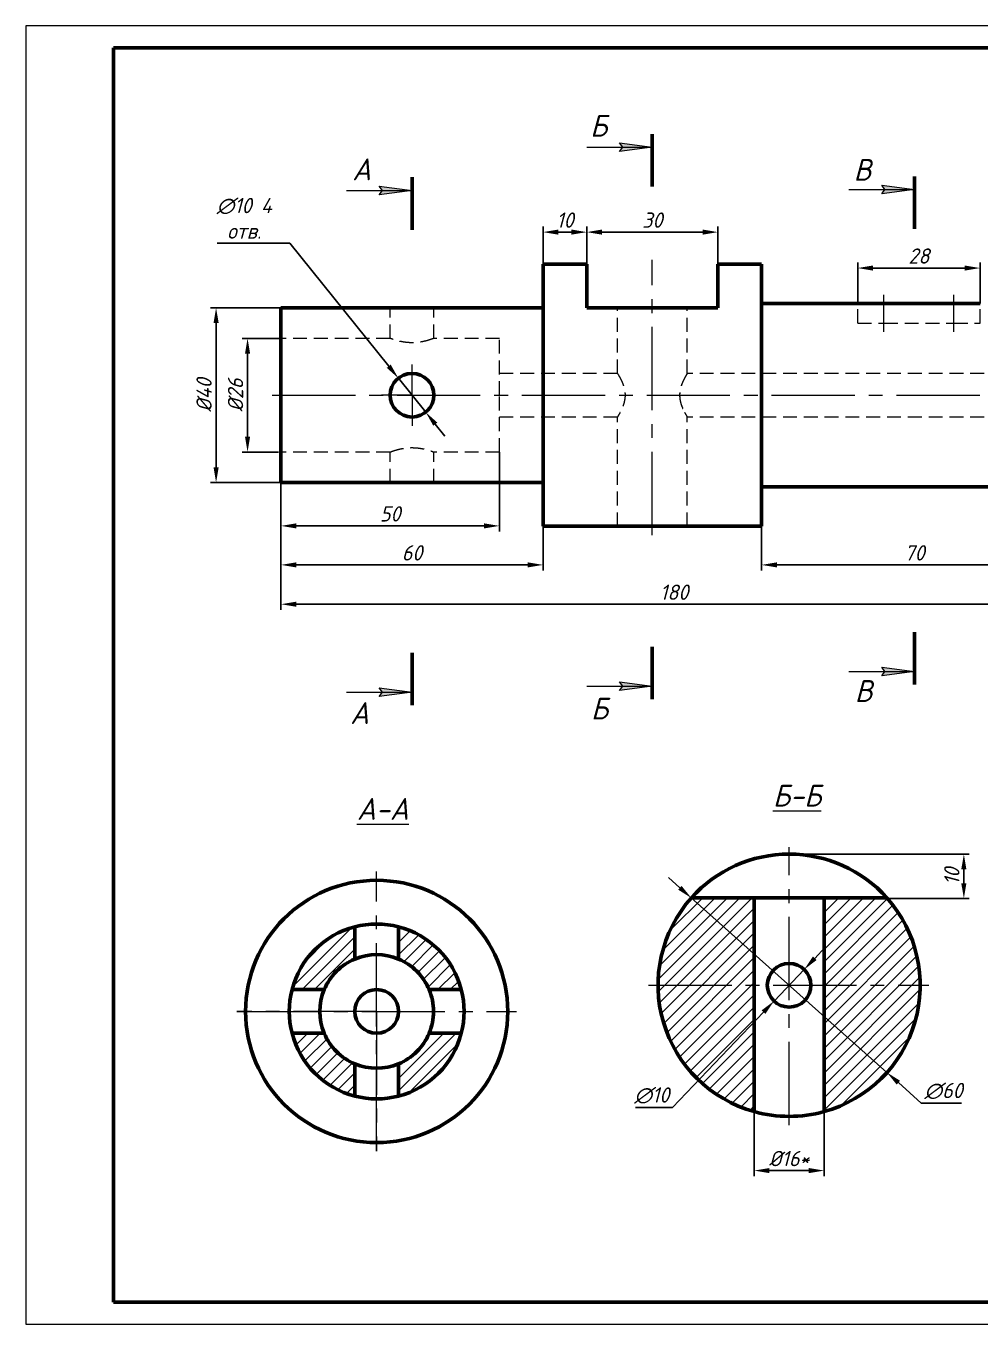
# Model space of a CAD drawing. Extents: x 0 to 1751, y 0 to 297.
# Drawn here: x 445 to 663.3, y 0 to 297 of the extents above; entities that cross this region are included whole.
import ezdxf

# ---------------------------------------------------------------- set-up
doc = ezdxf.new("R2010")
doc.units = 0
for name, pattern in [('CENTER2', [28.575, 19.05, -3.175, 3.175, -3.175]), ('CONTI', [0]), ('K5LT_THIN', [0]), ('невидимая2', [4.7625, 3.175, -1.5875])]:
    doc.linetypes.add(name, pattern=pattern)
doc.layers.get('DEFPOINTS').update_dxf_attribs({"linetype": 'CONTINUOUS'})
for name, color, linetype, lineweight in [('КОНТУР', 7, 'CONTINUOUS', 60), ('НЕВИДИМЫЙ', 116, 'невидимая2', 20), ('ОСИ', 14, 'CENTER2', 20), ('РАЗМЕРЫ', 164, 'CONTINUOUS', 20), ('Рамка', 250, 'CONTI', 20), ('Тонкие', 7, 'CONTINUOUS', 20)]:
    doc.layers.add(name, color=color, linetype=linetype, lineweight=lineweight)
doc.layers.add('Системный слой', color=7, linetype='CONTINUOUS')
doc.styles.add('RUSS', font='GOST_B.TTF', dxfattribs={"oblique": 15})
doc.styles.get("Standard").update_dxf_attribs({"font": 'GOST_B.TTF', "oblique": 15})
doc.dimstyles.new('1', dxfattribs={"dimtxt": 3.5, "dimasz": 3.5, "dimexe": 1.25, "dimexo": 0, "dimgap": 1, "dimtad": 1, "dimtoh": 1, "dimdec": 0, "dimdsep": 46, "dimlunit": 6, "dimtxsty": 'RUSS', "dimcen": 0, "dimadec": 0, "dimazin": 0, "dimtfac": 1, "dimtdec": 0, "dimtmove": 0, "dimatfit": 3, "dimfxl": 1, "dimtolj": 1, "dimtzin": 0, "dimarcsym": 0})

# ---------------------------------------------------------------- blocks, each defined once
blk = doc.blocks.new('*D99')
at = {"layer": 'DEFPOINTS', "color": 0, "transparency": 16777216}
for p in [(573.33, 249.83), (563.33, 242.52), (573.33, 242.52)]:
    blk.add_point(p, dxfattribs=at)
at = {"layer": 'РАЗМЕРЫ', "color": 0, "lineweight": -2, "transparency": 16777216}
for p, q in [((563.33, 242.52), (563.33, 251.08)), ((566.83, 249.83), (569.83, 249.83)), ((573.33, 242.52), (573.33, 251.08))]:
    blk.add_line(p, q, dxfattribs=at)
at = {"layer": 'РАЗМЕРЫ', "color": 0, "transparency": 16777216}
for points in [[(566.83, 250.42), (566.83, 249.25), (563.33, 249.83)], [(569.83, 250.42), (569.83, 249.25), (573.33, 249.83)]]:
    blk.add_solid(points, dxfattribs=at)
at = {"layer": 'РАЗМЕРЫ', "color": 0, "transparency": 16777216, "insert": (568.33, 252.58), "char_height": 3.5, "attachment_point": 5, "style": 'RUSS'}
blk.add_mtext('\\A1;10', dxfattribs=at)
blk = doc.blocks.new('*D100')
at = {"layer": 'DEFPOINTS', "color": 0, "transparency": 16777216}
for p in [(603.33, 249.83), (573.33, 242.52), (603.33, 242.52)]:
    blk.add_point(p, dxfattribs=at)
at = {"layer": 'РАЗМЕРЫ', "color": 0, "lineweight": -2, "transparency": 16777216}
for p, q in [((573.33, 242.52), (573.33, 251.08)), ((576.83, 249.83), (599.83, 249.83)), ((603.33, 242.52), (603.33, 251.08))]:
    blk.add_line(p, q, dxfattribs=at)
at = {"layer": 'РАЗМЕРЫ', "color": 0, "transparency": 16777216}
for points in [[(576.83, 250.42), (576.83, 249.25), (573.33, 249.83)], [(599.83, 250.42), (599.83, 249.25), (603.33, 249.83)]]:
    blk.add_solid(points, dxfattribs=at)
at = {"layer": 'РАЗМЕРЫ', "color": 0, "transparency": 16777216, "insert": (588.33, 252.58), "char_height": 3.5, "attachment_point": 5, "style": 'RUSS'}
blk.add_mtext('\\A1;30', dxfattribs=at)
blk = doc.blocks.new('*D101')
at = {"layer": 'DEFPOINTS', "color": 0, "transparency": 16777216}
for p in [(503.33, 199.52), (553.33, 199.52), (553.33, 182.62)]:
    blk.add_point(p, dxfattribs=at)
at = {"layer": 'РАЗМЕРЫ', "color": 0, "lineweight": -2, "transparency": 16777216}
for p, q in [((503.33, 199.52), (503.33, 181.37)), ((553.33, 199.52), (553.33, 181.37)), ((506.83, 182.62), (549.83, 182.62))]:
    blk.add_line(p, q, dxfattribs=at)
at = {"layer": 'РАЗМЕРЫ', "color": 0, "transparency": 16777216}
for points in [[(506.83, 183.2), (506.83, 182.03), (503.33, 182.62)], [(549.83, 183.2), (549.83, 182.03), (553.33, 182.62)]]:
    blk.add_solid(points, dxfattribs=at)
at = {"layer": 'РАЗМЕРЫ', "color": 0, "transparency": 16777216, "insert": (528.33, 185.37), "char_height": 3.5, "attachment_point": 5, "style": 'RUSS'}
blk.add_mtext('\\A1;50', dxfattribs=at)
blk = doc.blocks.new('*D102')
at = {"layer": 'DEFPOINTS', "color": 0, "transparency": 16777216}
for p in [(503.33, 192.52), (563.33, 182.52), (563.33, 173.69)]:
    blk.add_point(p, dxfattribs=at)
at = {"layer": 'РАЗМЕРЫ', "color": 0, "lineweight": -2, "transparency": 16777216}
for p, q in [((503.33, 192.52), (503.33, 172.44)), ((563.33, 182.52), (563.33, 172.44)), ((506.83, 173.69), (559.83, 173.69))]:
    blk.add_line(p, q, dxfattribs=at)
at = {"layer": 'РАЗМЕРЫ', "color": 0, "transparency": 16777216}
for points in [[(506.83, 174.27), (506.83, 173.11), (503.33, 173.69)], [(559.83, 174.27), (559.83, 173.11), (563.33, 173.69)]]:
    blk.add_solid(points, dxfattribs=at)
at = {"layer": 'РАЗМЕРЫ', "color": 0, "transparency": 16777216, "insert": (533.33, 176.44), "char_height": 3.5, "attachment_point": 5, "style": 'RUSS'}
blk.add_mtext('\\A1;60', dxfattribs=at)
blk = doc.blocks.new('*D103')
at = {"layer": 'DEFPOINTS', "color": 0, "transparency": 16777216}
for p in [(613.33, 191.52), (683.33, 191.52), (683.33, 173.69)]:
    blk.add_point(p, dxfattribs=at)
at = {"layer": 'РАЗМЕРЫ', "color": 0, "lineweight": -2, "transparency": 16777216}
for p, q in [((613.33, 191.52), (613.33, 172.44)), ((683.33, 191.52), (683.33, 172.44)), ((616.83, 173.69), (679.83, 173.69))]:
    blk.add_line(p, q, dxfattribs=at)
at = {"layer": 'РАЗМЕРЫ', "color": 0, "transparency": 16777216}
for points in [[(616.83, 174.27), (616.83, 173.11), (613.33, 173.69)], [(679.83, 174.27), (679.83, 173.11), (683.33, 173.69)]]:
    blk.add_solid(points, dxfattribs=at)
at = {"layer": 'РАЗМЕРЫ', "color": 0, "transparency": 16777216, "insert": (648.33, 176.44), "char_height": 3.5, "attachment_point": 5, "style": 'RUSS'}
blk.add_mtext('\\A1;70', dxfattribs=at)
blk = doc.blocks.new('*D76')
at = {"layer": 'DEFPOINTS', "color": 0, "transparency": 16777216}
for p in [(503.33, 192.52), (683.33, 191.52), (683.33, 164.69)]:
    blk.add_point(p, dxfattribs=at)
at = {"layer": 'РАЗМЕРЫ', "color": 0, "lineweight": -2, "transparency": 16777216}
for p, q in [((503.33, 192.52), (503.33, 163.44)), ((683.33, 191.52), (683.33, 163.44)), ((506.83, 164.69), (679.83, 164.69))]:
    blk.add_line(p, q, dxfattribs=at)
at = {"layer": 'РАЗМЕРЫ', "color": 0, "transparency": 16777216}
for points in [[(506.83, 165.27), (506.83, 164.11), (503.33, 164.69)], [(679.83, 165.27), (679.83, 164.11), (683.33, 164.69)]]:
    blk.add_solid(points, dxfattribs=at)
at = {"layer": 'РАЗМЕРЫ', "color": 0, "transparency": 16777216, "insert": (593.33, 167.44), "char_height": 3.5, "attachment_point": 5, "style": 'RUSS'}
blk.add_mtext('\\A1;180', dxfattribs=at)
blk = doc.blocks.new('*D104')
at = {"layer": 'DEFPOINTS', "color": 0, "transparency": 16777216}
for p in [(530.2, 216.42), (536.47, 208.62)]:
    blk.add_point(p, dxfattribs=at)
at = {"layer": 'РАЗМЕРЫ', "color": 0, "lineweight": -2, "transparency": 16777216}
for p, q in [((488.74, 247.32), (505.34, 247.32)), ((505.34, 247.32), (528.01, 219.14)), ((536.47, 208.62), (530.2, 216.42)), ((538.66, 205.9), (540.85, 203.17))]:
    blk.add_line(p, q, dxfattribs=at)
at = {"layer": 'РАЗМЕРЫ', "color": 0, "transparency": 16777216}
for points in [[(528.46, 219.51), (527.55, 218.78), (530.2, 216.42)], [(539.11, 206.26), (538.21, 205.53), (536.47, 208.62)]]:
    blk.add_solid(points, dxfattribs=at)
at = {"layer": 'РАЗМЕРЫ', "color": 0, "transparency": 16777216, "insert": (494.93, 252.99), "char_height": 3.5, "width": 20.4427, "attachment_point": 5, "style": 'RUSS'}
blk.add_mtext('\\A1;∅10 4 отв.', dxfattribs=at)
blk = doc.blocks.new('*D105')
at = {"layer": 'DEFPOINTS', "color": 0, "transparency": 16777216}
for p in [(503.33, 225.52), (495.69, 199.52), (502.79, 199.52)]:
    blk.add_point(p, dxfattribs=at)
at = {"layer": 'РАЗМЕРЫ', "color": 0, "lineweight": -2, "transparency": 16777216}
for p, q in [((503.33, 225.52), (494.44, 225.52)), ((495.69, 222.02), (495.69, 203.02)), ((502.79, 199.52), (494.44, 199.52))]:
    blk.add_line(p, q, dxfattribs=at)
at = {"layer": 'РАЗМЕРЫ', "color": 0, "transparency": 16777216}
for points in [[(495.11, 222.02), (496.28, 222.02), (495.69, 225.52)], [(495.11, 203.02), (496.28, 203.02), (495.69, 199.52)]]:
    blk.add_solid(points, dxfattribs=at)
at = {"layer": 'РАЗМЕРЫ', "color": 0, "transparency": 16777216, "insert": (492.94, 212.52), "char_height": 3.5, "attachment_point": 5, "rotation": 90, "style": 'RUSS'}
blk.add_mtext('\\A1;%%C26', dxfattribs=at)
blk = doc.blocks.new('*D106')
at = {"layer": 'DEFPOINTS', "color": 0, "transparency": 16777216}
for p in [(503.33, 232.52), (488.49, 192.52), (503.33, 192.52)]:
    blk.add_point(p, dxfattribs=at)
at = {"layer": 'РАЗМЕРЫ', "color": 0, "lineweight": -2, "transparency": 16777216}
for p, q in [((503.33, 232.52), (487.24, 232.52)), ((488.49, 229.02), (488.49, 196.02)), ((503.33, 192.52), (487.24, 192.52))]:
    blk.add_line(p, q, dxfattribs=at)
at = {"layer": 'РАЗМЕРЫ', "color": 0, "transparency": 16777216}
for points in [[(487.91, 229.02), (489.08, 229.02), (488.49, 232.52)], [(487.91, 196.02), (489.08, 196.02), (488.49, 192.52)]]:
    blk.add_solid(points, dxfattribs=at)
at = {"layer": 'РАЗМЕРЫ', "color": 0, "transparency": 16777216, "insert": (485.74, 212.52), "char_height": 3.5, "attachment_point": 5, "rotation": 90, "style": 'RUSS'}
blk.add_mtext('\\A1;%%C40', dxfattribs=at)
blk = doc.blocks.new('*D107')
at = {"layer": 'DEFPOINTS', "color": 0, "transparency": 16777216}
for p in [(611.64, 48.61), (627.64, 48.61), (627.64, 35.11)]:
    blk.add_point(p, dxfattribs=at)
at = {"layer": 'РАЗМЕРЫ', "color": 0, "lineweight": -2, "transparency": 16777216}
for p, q in [((611.64, 48.61), (611.64, 33.86)), ((627.64, 48.61), (627.64, 33.86)), ((615.14, 35.11), (624.14, 35.11))]:
    blk.add_line(p, q, dxfattribs=at)
at = {"layer": 'РАЗМЕРЫ', "color": 0, "transparency": 16777216}
for points in [[(615.14, 35.7), (615.14, 34.53), (611.64, 35.11)], [(624.14, 35.7), (624.14, 34.53), (627.64, 35.11)]]:
    blk.add_solid(points, dxfattribs=at)
at = {"layer": 'РАЗМЕРЫ', "color": 0, "transparency": 16777216, "insert": (619.64, 37.86), "char_height": 3.5, "width": 10.009, "attachment_point": 5, "style": 'RUSS'}
blk.add_mtext('\\A1;%%C16*', dxfattribs=at)
blk = doc.blocks.new('*D108')
at = {"layer": 'DEFPOINTS', "color": 0, "transparency": 16777216}
for p in [(619.64, 107.52), (659.63, 107.52), (642.12, 97.35)]:
    blk.add_point(p, dxfattribs=at)
at = {"layer": 'РАЗМЕРЫ', "color": 0, "lineweight": -2, "transparency": 16777216}
for p, q in [((619.64, 107.52), (660.88, 107.52)), ((659.63, 100.85), (659.63, 104.02)), ((642.12, 97.35), (660.88, 97.35))]:
    blk.add_line(p, q, dxfattribs=at)
at = {"layer": 'РАЗМЕРЫ', "color": 0, "transparency": 16777216}
for points in [[(659.04, 104.02), (660.21, 104.02), (659.63, 107.52)], [(659.04, 100.85), (660.21, 100.85), (659.63, 97.35)]]:
    blk.add_solid(points, dxfattribs=at)
at = {"layer": 'РАЗМЕРЫ', "color": 0, "transparency": 16777216, "insert": (656.88, 102.43), "char_height": 3.5, "attachment_point": 5, "rotation": 90, "style": 'RUSS'}
blk.add_mtext('\\A1;10', dxfattribs=at)
blk = doc.blocks.new('*D109')
at = {"layer": 'DEFPOINTS', "color": 0, "transparency": 16777216}
for p in [(623.09, 81.14), (616.19, 73.9)]:
    blk.add_point(p, dxfattribs=at)
at = {"layer": 'РАЗМЕРЫ', "color": 0, "lineweight": -2, "transparency": 16777216}
for p, q in [((625.5, 83.67), (627.92, 86.21)), ((623.09, 81.14), (616.19, 73.9)), ((592.96, 49.54), (613.77, 71.37)), ((584.45, 49.54), (592.96, 49.54))]:
    blk.add_line(p, q, dxfattribs=at)
at = {"layer": 'РАЗМЕРЫ', "color": 0, "transparency": 16777216}
for points in [[(625.08, 84.08), (625.92, 83.27), (623.09, 81.14)], [(613.35, 71.77), (614.2, 70.96), (616.19, 73.9)]]:
    blk.add_solid(points, dxfattribs=at)
at = {"layer": 'РАЗМЕРЫ', "color": 0, "transparency": 16777216, "insert": (588.2, 52.29), "char_height": 3.5, "attachment_point": 5, "style": 'RUSS'}
blk.add_mtext('\\A1;∅10', dxfattribs=at)
blk = doc.blocks.new('*D110')
at = {"layer": 'DEFPOINTS', "color": 0, "transparency": 16777216}
for p in [(597.25, 97.49), (642.03, 57.55)]:
    blk.add_point(p, dxfattribs=at)
at = {"layer": 'РАЗМЕРЫ', "color": 0, "lineweight": -2, "transparency": 16777216}
for p, q in [((594.63, 99.81), (592.02, 102.14)), ((597.25, 97.49), (642.03, 57.55)), ((649.87, 50.57), (644.64, 55.23)), ((659.07, 50.57), (649.87, 50.57))]:
    blk.add_line(p, q, dxfattribs=at)
at = {"layer": 'РАЗМЕРЫ', "color": 0, "transparency": 16777216}
for points in [[(595.02, 100.25), (594.25, 99.38), (597.25, 97.49)], [(645.03, 55.66), (644.25, 54.79), (642.03, 57.55)]]:
    blk.add_solid(points, dxfattribs=at)
at = {"layer": 'РАЗМЕРЫ', "color": 0, "transparency": 16777216, "insert": (654.97, 53.32), "char_height": 3.5, "attachment_point": 5, "style": 'RUSS'}
blk.add_mtext('\\A1;∅60', dxfattribs=at)
blk = doc.blocks.new('*D144')
at = {"layer": 'DEFPOINTS', "color": 0, "transparency": 16777216}
for p in [(663.33, 241.61), (635.33, 233.52), (663.33, 233.52)]:
    blk.add_point(p, dxfattribs=at)
at = {"layer": 'РАЗМЕРЫ', "color": 0, "lineweight": -2, "transparency": 16777216}
for p, q in [((635.33, 233.52), (635.33, 242.86)), ((638.83, 241.61), (659.83, 241.61)), ((663.33, 233.52), (663.33, 242.86))]:
    blk.add_line(p, q, dxfattribs=at)
at = {"layer": 'РАЗМЕРЫ', "color": 0, "transparency": 16777216}
for points in [[(638.83, 242.19), (638.83, 241.03), (635.33, 241.61)], [(659.83, 242.19), (659.83, 241.03), (663.33, 241.61)]]:
    blk.add_solid(points, dxfattribs=at)
at = {"layer": 'РАЗМЕРЫ', "color": 0, "transparency": 16777216, "insert": (649.33, 244.36), "char_height": 3.5, "attachment_point": 5, "style": 'RUSS'}
blk.add_mtext('\\A1;28', dxfattribs=at)

msp = doc.modelspace()

# ---------------------------------------------------------------- hatches: boundary and pattern name
at = {"layer": 'Системный слой'}
for points in [[(580.83, 268.25), (588.33, 269.24), (580.83, 270.23), (581.58, 269.24)], [(525.83, 258.38), (533.33, 259.37), (525.83, 260.35), (526.58, 259.37)], [(648.33, 259.56), (640.83, 260.55), (641.58, 259.56), (640.83, 258.57)], [(640.83, 148.31), (648.33, 149.29), (640.83, 150.28), (641.58, 149.29)], [(533.33, 144.6), (525.83, 145.59), (526.58, 144.6), (525.83, 143.61)], [(588.33, 145.97), (580.83, 146.96), (581.58, 145.97), (580.83, 144.98)]]:
    msp.add_hatch(color=7, dxfattribs=at).paths.add_polyline_path(points)

# ---------------------------------------------------------------- linework, layer by layer
at = {"layer": 'КОНТУР', "lineweight": 20}
for p, q in [((444.98, 297), (444.98, 0)), ((864.98, 297), (444.98, 297)), ((444.98, 0), (864.98, 0))]:
    msp.add_line(p, q, dxfattribs=at)
at = {"layer": 'КОНТУР', "lineweight": 60}
for p, q in [((860.2, 292), (464.98, 292)), ((464.98, 292), (464.98, 5)), ((860.2, 5), (464.98, 5))]:
    msp.add_line(p, q, dxfattribs=at)
at = {"layer": 'КОНТУР'}
for p, q in [((588.33, 272.24), (588.33, 260.24)), ((533.33, 262.37), (533.33, 250.37)), ((648.33, 262.56), (648.33, 250.56)), ((563.33, 242.52), (573.33, 242.52)), ((563.33, 242.52), (563.33, 182.52)), ((573.33, 242.52), (573.33, 232.52)), ((603.33, 242.52), (613.33, 242.52)), ((603.33, 242.52), (603.33, 232.52)), ((613.33, 242.52), (613.33, 182.52)), ((503.33, 225.52), (503.33, 232.52)), ((503.33, 232.52), (538.33, 232.52)), ((538.33, 232.52), (558.05, 232.52)), ((558.05, 232.52), (563.33, 232.52)), ((573.33, 232.52), (603.33, 232.52)), ((613.33, 233.52), (630.79, 233.52)), ((630.79, 233.52), (663.33, 233.52)), ((503.33, 225.52), (503.33, 199.52)), ((503.33, 192.52), (503.33, 199.52)), ((503.33, 192.52), (538.33, 192.52)), ((538.33, 192.52), (556.41, 192.52)), ((556.41, 192.52), (563.33, 192.52)), ((613.33, 191.52), (683.33, 191.52)), ((563.33, 182.52), (596.33, 182.52)), ((596.33, 182.52), (613.33, 182.52)), ((648.33, 158.29), (648.33, 146.29)), ((588.33, 154.97), (588.33, 142.97)), ((533.33, 153.6), (533.33, 141.6)), ((597.28, 97.52), (611.64, 97.52)), ((611.64, 48.61), (611.64, 97.52)), ((627.64, 97.52), (611.64, 97.52)), ((627.64, 97.52), (642, 97.52)), ((627.64, 48.61), (627.64, 97.52)), ((520.24, 83.52), (520.24, 90.88)), ((530.24, 83.52), (530.24, 90.88)), ((505.87, 76.52), (513.24, 76.52)), ((537.24, 76.52), (544.6, 76.52)), ((505.87, 66.52), (513.24, 66.52)), ((537.24, 66.52), (544.6, 66.52)), ((520.24, 52.15), (520.24, 59.52)), ((530.24, 52.15), (530.24, 59.52)), ((520.2, 5), (520.2, 5))]:
    msp.add_line(p, q, dxfattribs=at)
at = {"layer": 'КОНТУР', "lineweight": 25}
for q in [(464.98, 60), (650.2, 5)]:
    msp.add_line((464.98, 5), q, dxfattribs=at)
at = {"layer": 'КОНТУР'}
for centre, radius in [((533.33, 212.52), 5), ((525.24, 71.52), 30), ((619.64, 77.52), 5), ((525.24, 71.52), 5)]:
    msp.add_circle(centre, radius, dxfattribs=at)
for centre, radius, start, end in [((619.64, 77.52), 30, 90, 138.1897), ((619.64, 77.52), 30, 41.8103, 90), ((619.64, 77.52), 30, 138.1897, 254.534), ((619.64, 77.52), 30, 285.466, 41.8103), ((525.24, 71.52), 20, 104.4775, 165.5225), ((525.24, 71.52), 20, 90, 104.4775), ((525.24, 71.52), 20, 75.5225, 90), ((525.24, 71.52), 20, 14.4775, 75.5225), ((525.24, 71.52), 13, 112.6199, 157.3801), ((525.24, 71.52), 13, 67.3801, 112.6199), ((525.24, 71.52), 13, 22.6199, 67.3801), ((525.24, 71.52), 20, 165.5225, 194.4775), ((525.24, 71.52), 13, 157.3801, 202.6199), ((525.24, 71.52), 13, 0, 22.6199), ((525.24, 71.52), 20, 345.5225, 14.4775), ((525.24, 71.52), 13, 337.3801, 0), ((525.24, 71.52), 20, 194.4775, 255.5225), ((525.24, 71.52), 13, 202.6199, 247.3801), ((525.24, 71.52), 13, 292.6199, 337.3801), ((525.24, 71.52), 20, 284.4775, 345.5225), ((525.24, 71.52), 13, 247.3801, 292.6199), ((525.24, 71.52), 20, 255.5225, 284.4775), ((619.64, 77.52), 30, 254.534, 285.466)]:
    msp.add_arc(centre, radius, start, end, dxfattribs=at)
at = {"layer": 'НЕВИДИМЫЙ'}
for p, q in [((528.33, 225.52), (528.33, 232.52)), ((538.33, 225.52), (538.33, 232.52)), ((580.33, 217.52), (580.33, 232.52)), ((596.33, 217.52), (596.33, 232.52)), ((635.33, 229.02), (635.33, 233.52)), ((663.33, 229.02), (663.33, 233.52)), ((635.33, 229.02), (641.33, 229.02)), ((641.33, 229.02), (657.33, 229.02)), ((657.33, 229.02), (663.33, 229.02)), ((528.33, 225.52), (503.33, 225.52)), ((553.33, 225.52), (538.33, 225.52)), ((553.33, 212.52), (553.33, 225.52)), ((580.33, 217.52), (553.33, 217.52)), ((683.33, 217.52), (596.33, 217.52)), ((553.33, 199.52), (553.33, 212.52)), ((580.33, 207.52), (553.33, 207.52)), ((580.33, 182.52), (580.33, 207.52)), ((596.33, 182.52), (596.33, 207.52)), ((683.33, 207.52), (596.33, 207.52)), ((528.33, 199.52), (503.33, 199.52)), ((528.33, 192.52), (528.33, 199.52)), ((553.33, 199.52), (538.33, 199.52)), ((538.33, 192.52), (538.33, 199.52))]:
    msp.add_line(p, q, dxfattribs=at)
for points, knots in [([(538.33, 225.52), (538.33, 225.52), (538.3, 225.51), (538.21, 225.47), (538.09, 225.43), (537.92, 225.36), (537.61, 225.26), (537.2, 225.12), (536.76, 225), (536.38, 224.9), (536.03, 224.82), (535.67, 224.74), (535.29, 224.68), (534.91, 224.62), (534.51, 224.58), (534.08, 224.54), (533.6, 224.52), (533.18, 224.52), (532.83, 224.53), (532.53, 224.55), (532.22, 224.57), (531.9, 224.6), (531.5, 224.66), (531.02, 224.74), (530.32, 224.89), (529.66, 225.06), (529.16, 225.22), (528.88, 225.32), (528.7, 225.38), (528.54, 225.44), (528.42, 225.49), (528.35, 225.51), (528.33, 225.52), (528.33, 225.52)], [0, 0, 0, 0, 1.517369, 2.585451, 3.203248, 4.410982, 5.840092, 7.551824, 9.018229, 10.007093, 10.790648, 11.7586, 12.77294, 13.512535, 14.405656, 15.434107, 16.379824, 17.458596, 18.128385, 18.681913, 19.385054, 20.157119, 20.808019, 22.150258, 23.579818, 26.121445, 27.871946, 28.99235, 29.772589, 30.715625, 31.936185, 33.117081, 34, 34, 34, 34]), ([(580.33, 217.52), (580.33, 217.52), (580.35, 217.5), (580.4, 217.42), (580.47, 217.29), (580.58, 217.11), (580.71, 216.89), (580.84, 216.66), (580.97, 216.43), (581.11, 216.16), (581.25, 215.86), (581.44, 215.46), (581.6, 215.04), (581.76, 214.59), (581.87, 214.22), (581.96, 213.81), (582.02, 213.49), (582.06, 213.17), (582.08, 212.86), (582.09, 212.52), (582.08, 212.16), (582.05, 211.81), (582, 211.47), (581.92, 211.06), (581.82, 210.66), (581.68, 210.21), (581.52, 209.79), (581.33, 209.34), (581.17, 209.01), (581.04, 208.74), (580.93, 208.55), (580.83, 208.36), (580.72, 208.17), (580.59, 207.94), (580.47, 207.74), (580.39, 207.6), (580.34, 207.53), (580.33, 207.52), (580.33, 207.52)], [0, 0, 0, 0, 1.369703, 2.486575, 3.625799, 5.090681, 6.34733, 7.180004, 8.48937, 9.301693, 10.252694, 11.746925, 13.246269, 14.028447, 15.55878, 16.292289, 17.18554, 17.974722, 18.590216, 19.499679, 20.385901, 21.204922, 22.031336, 22.968317, 24.311046, 25.183224, 26.675971, 27.964267, 29.414393, 30.155349, 30.958181, 31.755324, 32.546715, 33.724312, 35.509105, 36.584, 37.923545, 39, 39, 39, 39]), ([(596.33, 217.52), (596.33, 217.52), (596.32, 217.51), (596.29, 217.46), (596.26, 217.4), (596.2, 217.3), (596.1, 217.14), (595.98, 216.93), (595.84, 216.69), (595.7, 216.43), (595.57, 216.18), (595.45, 215.93), (595.33, 215.68), (595.23, 215.44), (595.1, 215.13), (594.96, 214.76), (594.83, 214.31), (594.72, 213.87), (594.65, 213.46), (594.6, 213.07), (594.58, 212.77), (594.58, 212.57), (594.58, 212.52)], [0, 0, 0, 0, 1.49689, 2.3419, 3.149961, 4.191203, 5.712759, 7.162789, 8.517609, 9.847661, 10.982836, 12.047913, 12.967942, 13.924764, 14.857306, 16.351872, 17.714142, 19.152957, 20.39955, 21.351821, 22.531125, 23, 23, 23, 23]), ([(596.33, 217.52), (596.33, 217.52), (596.32, 217.5), (596.26, 217.4), (596.17, 217.26), (596.06, 217.08), (595.94, 216.87), (595.8, 216.62), (595.63, 216.29), (595.41, 215.86), (595.19, 215.36), (594.96, 214.76), (594.78, 214.17), (594.69, 213.71), (594.64, 213.4), (594.61, 213.15), (594.58, 212.86), (594.58, 212.5), (594.59, 212.15), (594.62, 211.76), (594.67, 211.42), (594.73, 211.12), (594.83, 210.72), (594.96, 210.29), (595.15, 209.77), (595.33, 209.36), (595.49, 209.02), (595.64, 208.72), (595.81, 208.41), (595.98, 208.1), (596.14, 207.84), (596.24, 207.67), (596.31, 207.56), (596.33, 207.52), (596.33, 207.52), (596.33, 207.52)], [0, 0, 0, 0, 1.390953, 2.52697, 3.679761, 4.942204, 5.787419, 6.826026, 8.245773, 9.460941, 11.160777, 12.802072, 14.356203, 15.542086, 16.055772, 16.453109, 17.249888, 17.999699, 18.854255, 19.6416, 20.602266, 21.197045, 21.704507, 23.470248, 24.4624, 25.907575, 27.076965, 27.69168, 29.063207, 30.501413, 31.829081, 33.298578, 34.423873, 35.551444, 36, 36, 36, 36]), ([(594.58, 212.52), (594.58, 212.35), (594.59, 212.06), (594.63, 211.69), (594.68, 211.37), (594.76, 211), (594.87, 210.57), (595.02, 210.12), (595.17, 209.74), (595.3, 209.44), (595.4, 209.2), (595.55, 208.9), (595.71, 208.59), (595.88, 208.28), (596.02, 208.03), (596.14, 207.83), (596.23, 207.68), (596.3, 207.58), (596.33, 207.53), (596.33, 207.52), (596.33, 207.52)], [0, 0, 0, 0, 1.292079, 2.272035, 2.927357, 3.914223, 5.248438, 6.612181, 8.00718, 8.903303, 9.633831, 10.544758, 12.396964, 13.413446, 14.962779, 16.481652, 17.479048, 18.83199, 20.26023, 21, 21, 21, 21]), ([(528.33, 199.52), (528.33, 199.52), (528.35, 199.53), (528.44, 199.56), (528.58, 199.61), (528.77, 199.68), (529.04, 199.78), (529.54, 199.94), (530.2, 200.13), (530.82, 200.26), (531.19, 200.33), (531.51, 200.38), (531.9, 200.44), (532.34, 200.48), (532.83, 200.51), (533.33, 200.52), (533.81, 200.51), (534.26, 200.49), (534.7, 200.44), (535.21, 200.38), (535.72, 200.29), (536.38, 200.14), (536.96, 199.99), (537.46, 199.83), (537.78, 199.72), (538.02, 199.64), (538.18, 199.58), (538.3, 199.53), (538.33, 199.52), (538.33, 199.52)], [0, 0, 0, 0, 1.110093, 2.006748, 3.120882, 4.011422, 4.994987, 6.561693, 9.046999, 10.174687, 10.763148, 11.482886, 12.161762, 13.117881, 14.038722, 15.02656, 15.948155, 16.741659, 17.603337, 18.548274, 19.77981, 20.825551, 23.063182, 24.22222, 25.468914, 26.608186, 27.607964, 28.562257, 30, 30, 30, 30])]:
    msp.add_open_spline(points, degree=3, knots=knots, dxfattribs=at)
at = {"layer": 'ОСИ'}
for p, q in [((588.33, 180.52), (588.33, 243.46)), ((641.33, 227.02), (641.33, 235.52)), ((657.33, 227.02), (657.33, 235.52)), ((533.33, 212.52), (533.33, 219.52)), ((533.33, 212.52), (533.33, 219.52)), ((501.33, 212.52), (685.33, 212.52)), ((533.33, 212.52), (526.33, 212.52)), ((533.33, 212.52), (526.33, 212.52)), ((533.33, 212.52), (540.33, 212.52)), ((533.33, 212.52), (533.33, 205.52)), ((533.33, 212.52), (540.33, 212.52)), ((533.33, 212.52), (533.33, 205.52)), ((619.64, 45.52), (619.64, 109.14)), ((525.24, 39.52), (525.24, 103.52)), ((587.44, 77.52), (651.64, 77.52)), ((493.24, 71.52), (557.24, 71.52)), ((525.24, 71.52), (493.24, 71.52)), ((525.24, 71.52), (525.24, 39.52))]:
    msp.add_line(p, q, dxfattribs=at)
at = {"layer": 'Рамка'}
msp.add_lwpolyline([(444.98, 0), (864.98, 0), (864.98, 297), (444.98, 297)], close=True, dxfattribs=at)
at = {"layer": 'Системный слой', "color": 7, "linetype": 'K5LT_THIN', "lineweight": 18}
for p, q in [((573.33, 269.24), (588.33, 269.24)), ((581.58, 269.24), (580.83, 270.23)), ((580.83, 270.23), (588.33, 269.24)), ((588.33, 269.24), (580.83, 268.25)), ((580.83, 268.25), (581.58, 269.24)), ((518.33, 259.37), (533.33, 259.37)), ((526.58, 259.37), (525.83, 260.35)), ((525.83, 260.35), (533.33, 259.37)), ((533.33, 259.37), (525.83, 258.38)), ((525.83, 258.38), (526.58, 259.37)), ((633.33, 259.56), (648.33, 259.56)), ((641.58, 259.56), (640.83, 260.55)), ((640.83, 260.55), (648.33, 259.56)), ((648.33, 259.56), (640.83, 258.57)), ((640.83, 258.57), (641.58, 259.56)), ((633.33, 149.29), (648.33, 149.29)), ((641.58, 149.29), (640.83, 150.28)), ((640.83, 150.28), (648.33, 149.29)), ((648.33, 149.29), (640.83, 148.31)), ((640.83, 148.31), (641.58, 149.29)), ((526.58, 144.6), (525.83, 145.59)), ((525.83, 145.59), (533.33, 144.6)), ((573.33, 145.97), (588.33, 145.97)), ((581.58, 145.97), (580.83, 146.96)), ((580.83, 146.96), (588.33, 145.97)), ((588.33, 145.97), (580.83, 144.98)), ((580.83, 144.98), (581.58, 145.97)), ((518.33, 144.6), (533.33, 144.6)), ((533.33, 144.6), (525.83, 143.61)), ((525.83, 143.61), (526.58, 144.6))]:
    msp.add_line(p, q, dxfattribs=at)
at = {"layer": 'Тонкие'}
for p, q in [((556.28, 192.52), (556.41, 192.66)), ((589.7, 78.86), (608.35, 97.52)), ((589.85, 76.19), (611.18, 97.52)), ((590.06, 73.57), (611.64, 95.15)), ((590.21, 82.2), (605.53, 97.52)), ((590.76, 85.58), (602.7, 97.52)), ((592.67, 90.32), (599.87, 97.52)), ((627.64, 97), (628.15, 97.52)), ((627.64, 94.18), (630.98, 97.52)), ((627.64, 91.35), (633.81, 97.52)), ((627.64, 88.52), (636.64, 97.52)), ((627.64, 85.69), (639.47, 97.52)), ((627.64, 82.86), (642.12, 97.35)), ((627.64, 80.03), (643.33, 95.73)), ((590.41, 71.09), (611.64, 92.32)), ((627.64, 77.21), (644.54, 94.1)), ((627.64, 74.38), (645.61, 92.35)), ((506.2, 77.39), (519.31, 90.5)), ((530.24, 90.12), (530.8, 90.67)), ((530.24, 87.29), (532.85, 89.9)), ((591.09, 68.95), (611.64, 89.49)), ((627.64, 71.55), (646.51, 90.42)), ((508.16, 76.52), (520.24, 88.6)), ((509.4, 83.42), (513.34, 87.36)), ((530.24, 84.46), (534.79, 89.01)), ((531.39, 82.78), (536.45, 87.84)), ((533.11, 81.68), (538.11, 86.68)), ((591.78, 66.8), (611.64, 86.66)), ((627.64, 68.72), (647.4, 88.48)), ((627.64, 65.89), (648.22, 86.48)), ((510.99, 76.52), (520.24, 85.77)), ((534.61, 80.34), (539.57, 85.3)), ((535.83, 78.74), (540.83, 83.73)), ((592.55, 64.74), (611.64, 83.83)), ((627.64, 63.06), (648.7, 84.13)), ((536.99, 77.06), (542.09, 82.16)), ((539.27, 76.52), (543.04, 80.29)), ((593.61, 62.98), (611.64, 81)), ((627.64, 60.24), (649.18, 81.78)), ((542.1, 76.52), (543.87, 78.29)), ((594.67, 61.21), (611.64, 78.18)), ((627.64, 57.41), (649.5, 79.27)), ((595.73, 59.44), (611.64, 75.35)), ((627.64, 54.58), (649.42, 76.36)), ((597.08, 57.97), (611.64, 72.52)), ((627.64, 51.75), (649.33, 73.44)), ((598.48, 56.53), (611.64, 69.69)), ((627.64, 48.92), (648.39, 69.67)), ((506.1, 65.98), (506.64, 66.52)), ((506.93, 63.98), (509.47, 66.52)), ((507.76, 61.98), (512.3, 66.52)), ((530.24, 56.17), (540.58, 66.52)), ((530.24, 53.35), (543.41, 66.52)), ((536.31, 65.08), (537.76, 66.52)), ((599.88, 55.1), (611.64, 66.86)), ((631.87, 50.32), (646.96, 65.42)), ((508.88, 60.27), (513.9, 65.29)), ((510.14, 58.7), (515.12, 63.68)), ((533.04, 53.32), (543.61, 63.89)), ((601.41, 53.8), (611.64, 64.03)), ((511.4, 57.13), (516.34, 62.07)), ((513.01, 55.91), (518.03, 60.94)), ((514.67, 54.75), (519.75, 59.83)), ((530.24, 59), (531.25, 60.01)), ((603.13, 52.7), (611.64, 61.21)), ((516.37, 53.62), (520.24, 57.49)), ((604.86, 51.6), (611.64, 58.38)), ((518.42, 52.84), (520.24, 54.66)), ((606.6, 50.51), (611.64, 55.55)), ((608.65, 49.73), (611.64, 52.72)), ((610.7, 48.96), (611.64, 49.89))]:
    msp.add_line(p, q, dxfattribs=at)

# ---------------------------------------------------------------- texts
at = {"layer": 'РАЗМЕРЫ', "char_height": 5, "attachment_point": 1}
for s, width, insert in [('Б', 5, (574.08, 276.66)), ('А', 5, (519.66, 266.69)), ('В', 5, (634.39, 266.57)), ('В', 5, (634.67, 147.33)), ('Б', 5, (574.27, 143.32)), ('А', 5, (519.18, 142.29)), ('{\\LБ-Б}', 9.8134, (615.92, 123.41)), ('{\\LА-А}', 9.8134, (520.74, 120.36))]:
    msp.add_mtext_dynamic_manual_height_columns(s, width=width, gutter_width=17.5, heights=[0], dxfattribs=dict(at, insert=insert))

# ---------------------------------------------------------------- dimensions: what is measured, and where the dimension line sits
at = {"layer": 'РАЗМЕРЫ'}
dim = msp.add_diameter_dim_2p(p1=(536.47, 208.62), p2=(530.2, 216.42), text='<> 4 отв.', dimstyle='1', dxfattribs=at)
dim.commit()
dim.dimension.update_dxf_attribs({"geometry": '*D104', "text_midpoint": (494.93, 247.32), "dimtype": 163})
for base, p1, p2, picture, middle in [((573.33, 249.83), (563.33, 242.52), (573.33, 242.52), '*D99', (568.33, 252.58)), ((603.33, 249.83), (573.33, 242.52), (603.33, 242.52), '*D100', (588.33, 252.58)), ((663.33, 241.61), (635.33, 233.52), (663.33, 233.52), '*D144', (649.33, 244.36)), ((553.33, 182.62), (503.33, 199.52), (553.33, 199.52), '*D101', (528.33, 185.37)), ((563.33, 173.69), (503.33, 192.52), (563.33, 182.52), '*D102', (533.33, 176.44)), ((683.33, 164.69), (503.33, 192.52), (683.33, 191.52), '*D76', (593.33, 167.44)), ((683.33, 173.69), (613.33, 191.52), (683.33, 191.52), '*D103', (648.33, 176.44))]:
    dim = msp.add_linear_dim(base=base, p1=p1, p2=p2, dimstyle='1', dxfattribs=at)
    dim.commit()
    dim.dimension.update_dxf_attribs({"geometry": picture, "text_midpoint": middle})
for base, p1, p2, picture, middle in [((488.49, 192.52), (503.33, 232.52), (503.33, 192.52), '*D106', (485.74, 212.52)), ((495.69, 199.52), (503.33, 225.52), (502.79, 199.52), '*D105', (492.94, 212.52))]:
    dim = msp.add_linear_dim(base=base, p1=p1, p2=p2, angle=90, text='%%C<>', dimstyle='1', dxfattribs=at)
    dim.commit()
    dim.dimension.update_dxf_attribs({"geometry": picture, "text_midpoint": middle})
dim = msp.add_linear_dim(base=(659.63, 107.52), p1=(642.12, 97.35), p2=(619.64, 107.52), angle=90, dimstyle='1', dxfattribs=at)
dim.commit()
dim.dimension.update_dxf_attribs({"geometry": '*D108', "text_midpoint": (656.88, 102.43)})
dim = msp.add_diameter_dim_2p(p1=(597.25, 97.49), p2=(642.03, 57.55), dimstyle='1', dxfattribs=at)
dim.commit()
dim.dimension.update_dxf_attribs({"geometry": '*D110', "text_midpoint": (654.97, 53.32)})
dim = msp.add_diameter_dim_2p(p1=(623.09, 81.14), p2=(616.19, 73.9), dimstyle='1', dxfattribs=at)
dim.commit()
dim.dimension.update_dxf_attribs({"geometry": '*D109', "text_midpoint": (588.2, 49.54), "dimtype": 163})
dim = msp.add_linear_dim(base=(627.64, 35.11), p1=(611.64, 48.61), p2=(627.64, 48.61), text='%%C<>*', dimstyle='1', dxfattribs=at)
dim.commit()
dim.dimension.update_dxf_attribs({"geometry": '*D107', "text_midpoint": (619.64, 37.86)})

doc.saveas('drawing.dxf')
